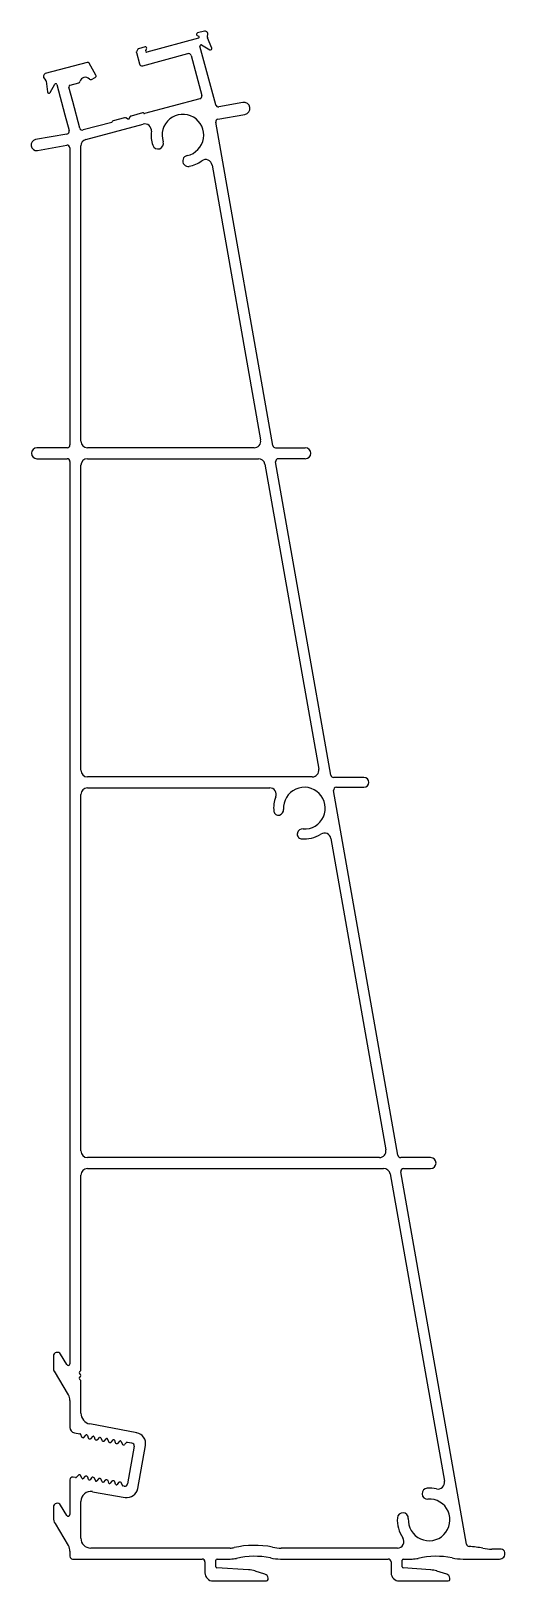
# Model space of a CAD drawing. Extents: x 1533 to 1619, y 1847 to 2129.
import ezdxf

# ---------------------------------------------------------------- set-up
doc = ezdxf.new("R2010")
doc.units = 0
doc.layers.get('0').update_dxf_attribs({"linetype": 'CONTINUOUS'})

msp = doc.modelspace()

# ---------------------------------------------------------------- linework, layer by layer
for p, q in [((1563.66, 2127.84), (1554.29, 2125.32)), ((1563.43, 2128.37), (1563.71, 2128.2)), ((1564.75, 2129.16), (1563.49, 2128.82)), ((1565.22, 2128.99), (1564.97, 2129.13)), ((1565.31, 2128.04), (1565.37, 2128.71)), ((1566.08, 2126.07), (1565.34, 2127.9)), ((1552.35, 2125.24), (1552.9, 2123.19)), ((1552.64, 2125.86), (1552.37, 2125.39)), ((1553.95, 2126.27), (1552.76, 2125.95)), ((1553.51, 2122.84), (1561.72, 2125.04)), ((1554.07, 2125.62), (1554.23, 2125.9)), ((1562.33, 2124.68), (1564.27, 2117.44)), ((1566.8, 2115.73), (1563.94, 2126.42)), ((1564.23, 2126.62), (1565.72, 2125.76)), ((1543.41, 2123.44), (1535.77, 2121.4)), ((1545, 2121.13), (1543.75, 2123.3)), ((1535.59, 2121.26), (1535.45, 2121.01)), ((1535.46, 2120.69), (1535.84, 2120.14)), ((1535.9, 2120.01), (1536.17, 2118.06)), ((1536.63, 2117.97), (1537.49, 2119.45)), ((1537.85, 2119.43), (1539.34, 2113.86)), ((1540.27, 2119.29), (1541.86, 2119.72)), ((1544.16, 2120.33), (1544.88, 2120.72)), ((1540.76, 2116.32), (1540.06, 2118.92)), ((1542.05, 2111.48), (1540.76, 2116.32)), ((1563.92, 2116.82), (1553.84, 2114.12)), ((1539.34, 2113.86), (1540.11, 2111.01)), ((1550.22, 2113.36), (1548.11, 2112.8)), ((1551.23, 2113.56), (1550.93, 2113.03)), ((1553.48, 2114.24), (1551.38, 2113.67)), ((1567.22, 2113.11), (1572.14, 2113.97)), ((1571.76, 2116.14), (1567.37, 2115.37)), ((1547.86, 2112.52), (1542.67, 2111.13)), ((1543.14, 2109.39), (1553.58, 2112.19)), ((1550.93, 2113.03), (1550.41, 2113.34)), ((1577.2, 2053.63), (1566.81, 2112.53)), ((1539.71, 2110.39), (1533.99, 2109.38)), ((1534.34, 2107.41), (1539.66, 2108.35)), ((1540.25, 2107.86), (1540.25, 2053.71)), ((1542.25, 2054.41), (1542.25, 2108.23)), ((1566.15, 2104.74), (1574.99, 2054.62)), ((1539.75, 2053.21), (1534.25, 2053.21)), ((1534.25, 2051.21), (1539.75, 2051.21)), ((1573.81, 2053.21), (1543.45, 2053.21)), ((1543.45, 2051.21), (1574.58, 2051.21)), ((1577.69, 2053.21), (1583.13, 2053.21)), ((1583.13, 2051.21), (1578.22, 2051.21)), ((1540.25, 2050.71), (1540.25, 1886.23)), ((1542.25, 1994.41), (1542.25, 2050.01)), ((1575.76, 2050.22), (1585.57, 1994.62)), ((1587.79, 1993.53), (1577.72, 2050.63)), ((1584.39, 1993.21), (1543.45, 1993.21)), ((1593.81, 1993.11), (1588.28, 1993.11)), ((1542.25, 1925.02), (1542.25, 1990.01)), ((1543.45, 1991.21), (1576.64, 1991.21)), ((1600.01, 1924.23), (1588.29, 1990.73)), ((1588.78, 1991.31), (1593.81, 1991.31)), ((1578.4, 1986.24), (1578.44, 1986.25)), ((1581.7, 1982.99), (1581.69, 1982.95)), ((1587.8, 1981.99), (1597.8, 1925.23)), ((1596.62, 1923.82), (1543.45, 1923.82)), ((1543.45, 1921.82), (1597.4, 1921.82)), ((1605.95, 1923.82), (1600.5, 1923.82)), ((1612.51, 1853.33), (1600.54, 1921.23)), ((1601.03, 1921.82), (1605.95, 1921.82)), ((1542.25, 1885.12), (1542.25, 1920.62)), ((1598.58, 1920.83), (1608.46, 1864.81)), ((1537.25, 1887.62), (1537.25, 1885.37)), ((1539.69, 1886.08), (1538.55, 1887.98)), ((1537.39, 1884.86), (1539.96, 1880.58)), ((1542.02, 1884.79), (1542.18, 1884.94)), ((1542.18, 1884.28), (1542.02, 1884.43)), ((1542.02, 1883.77), (1542.18, 1883.92)), ((1542.18, 1883.26), (1542.02, 1883.41)), ((1542.25, 1877.23), (1542.25, 1883.08)), ((1540.25, 1879.55), (1540.25, 1874.64)), ((1541.08, 1873.65), (1542.08, 1873.47)), ((1542.2, 1873.38), (1542.35, 1872.94)), ((1542.87, 1872.85), (1543.17, 1873.21)), ((1552.41, 1873.67), (1543.88, 1875.26)), ((1542.55, 1872.78), (1542.64, 1872.77)), ((1543.43, 1873.16), (1543.59, 1872.73)), ((1543.78, 1872.57), (1543.87, 1872.55)), ((1544.11, 1872.63), (1544.4, 1872.99)), ((1544.66, 1872.94), (1544.82, 1872.51)), ((1545.01, 1872.35), (1545.1, 1872.33)), ((1545.34, 1872.42), (1545.63, 1872.77)), ((1545.89, 1872.73), (1546.05, 1872.29)), ((1546.24, 1872.13), (1546.33, 1872.12)), ((1546.57, 1872.2), (1546.86, 1872.55)), ((1547.12, 1872.51), (1547.28, 1872.08)), ((1547.47, 1871.91), (1547.56, 1871.9)), ((1547.8, 1871.98), (1548.1, 1872.34)), ((1548.35, 1872.29), (1548.51, 1871.86)), ((1548.7, 1871.7), (1548.79, 1871.68)), ((1549.03, 1871.77), (1549.33, 1872.12)), ((1549.58, 1872.08), (1549.74, 1871.64)), ((1549.93, 1871.48), (1550.03, 1871.46)), ((1550.26, 1871.55), (1550.56, 1871.9)), ((1550.7, 1871.95), (1551.55, 1871.8)), ((1551.95, 1871.22), (1550.74, 1864.33)), ((1552.62, 1863.49), (1554.01, 1871.36)), ((1540.25, 1865.08), (1540.25, 1858.73)), ((1541.28, 1865.49), (1540.84, 1865.57)), ((1541.75, 1865.89), (1541.47, 1865.56)), ((1542.07, 1865.96), (1541.98, 1865.98)), ((1542.42, 1865.37), (1542.27, 1865.8)), ((1542.98, 1865.68), (1542.68, 1865.32)), ((1543.31, 1865.74), (1543.21, 1865.76)), ((1543.65, 1865.15), (1543.5, 1865.58)), ((1544.21, 1865.46), (1543.91, 1865.1)), ((1544.54, 1865.53), (1544.44, 1865.54)), ((1544.89, 1864.93), (1544.73, 1865.37)), ((1545.44, 1865.24), (1545.14, 1864.89)), ((1545.77, 1865.31), (1545.67, 1865.33)), ((1546.12, 1864.72), (1545.96, 1865.15)), ((1546.67, 1865.02), (1546.37, 1864.67)), ((1547, 1865.09), (1546.9, 1865.11)), ((1547.35, 1864.5), (1547.19, 1864.93)), ((1547.9, 1864.81), (1547.6, 1864.45)), ((1548.23, 1864.88), (1548.14, 1864.89)), ((1544.36, 1862.92), (1550.3, 1861.87)), ((1548.58, 1864.28), (1548.42, 1864.72)), ((1549.13, 1864.59), (1548.83, 1864.24)), ((1549.46, 1864.66), (1549.37, 1864.68)), ((1549.81, 1864.06), (1549.65, 1864.5)), ((1550.16, 1863.93), (1549.92, 1863.97)), ((1537.25, 1860.12), (1537.25, 1858.15)), ((1539.69, 1858.58), (1538.55, 1860.48)), ((1542.25, 1854.44), (1542.25, 1861.15)), ((1537.54, 1857.12), (1539.96, 1853.08)), ((1540.25, 1852.05), (1540.25, 1851.14)), ((1540.75, 1850.64), (1564.35, 1850.64)), ((1569.47, 1852.64), (1544.05, 1852.64)), ((1567.05, 1850.64), (1569.47, 1850.64)), ((1578.61, 1850.64), (1598.25, 1850.64)), ((1599.9, 1852.64), (1578.76, 1852.64)), ((1600.95, 1850.64), (1602.57, 1850.64)), ((1611.87, 1850.64), (1618.5, 1850.64)), ((1618.78, 1852.44), (1617.12, 1852.44)), ((1619.48, 1851.81), (1619.47, 1851.86)), ((1564.85, 1850.14), (1564.85, 1848.14)), ((1566.85, 1849.23), (1566.85, 1850.44)), ((1572.81, 1848.67), (1567.04, 1849.03)), ((1575.78, 1847.91), (1573.97, 1848.46)), ((1598.75, 1850.14), (1598.75, 1848.14)), ((1600.75, 1849.23), (1600.75, 1850.44)), ((1605.96, 1848.67), (1600.94, 1849.03)), ((1608.88, 1847.91), (1607.07, 1848.46)), ((1566.35, 1846.64), (1576.05, 1846.64)), ((1576.35, 1846.94), (1576.35, 1847.14)), ((1600.25, 1846.64), (1609.15, 1846.64)), ((1609.45, 1846.94), (1609.45, 1847.14))]:
    msp.add_line(p, q)
for centre, radius, start, end in [((1563.55, 2128.58), 0.25, 105, 240), ((1563.61, 2128.03), 0.2, 285, 60), ((1564.82, 2128.87), 0.3, 60, 105), ((1565.07, 2128.73), 0.3, 355.3153, 60), ((1565.61, 2128.03), 0.3, 177.7862, 204.3681), ((1552.54, 2125.29), 0.2, 150, 195), ((1552.81, 2125.76), 0.2, 104.9764, 150), ((1554.01, 2126.03), 0.25, 330, 105), ((1554.24, 2125.52), 0.2, 150, 285), ((1561.85, 2124.55), 0.5, 15, 105), ((1564.13, 2126.45), 0.2, 60, 187.2376), ((1565.85, 2125.98), 0.25, 240, 22), ((1543.49, 2123.15), 0.3, 30, 105), ((1553.38, 2123.32), 0.5, 195, 285), ((1535.71, 2120.86), 0.3, 149.9551, 214.6847), ((1535.85, 2121.11), 0.3, 105, 149.9551), ((1535.6, 2119.97), 0.3, 8, 34.6847), ((1537.67, 2119.35), 0.2, 22.0666, 150), ((1540.35, 2119), 0.3, 105, 194.9964), ((1541.79, 2120.01), 0.3, 285, 347.5136), ((1543.06, 2119.73), 1, 42.1051, 167.5136), ((1544.02, 2120.6), 0.3, 222.1051, 298), ((1544.74, 2120.98), 0.3, 298, 30), ((1536.42, 2118.09), 0.25, 188, 330), ((1563.79, 2117.31), 0.5, 285, 15), ((1550.28, 2113.12), 0.25, 59.9959, 105), ((1551.45, 2113.43), 0.25, 105, 149.9959), ((1553.55, 2113.99), 0.25, 40.377, 105), ((1553.81, 2114.22), 0.1, 220.377, 285), ((1560.84, 2110.19), 3.8, 281.4553, 198.5447), ((1567.28, 2115.86), 0.5, 195, 280), ((1571.95, 2115.06), 1.1, 280, 100), ((1539.63, 2110.88), 0.5, 280, 14.9904), ((1542.54, 2111.61), 0.5, 195, 285), ((1547.83, 2112.62), 0.1, 285, 349.623), ((1548.17, 2112.55), 0.25, 105, 169.623), ((1553.9, 2111.03), 1.2, 353.0665, 105), ((1560.84, 2110.19), 5.8, 173.0665, 198.5447), ((1567.3, 2112.61), 0.5, 100, 190), ((1534.17, 2108.39), 1, 100, 280), ((1539.75, 2107.86), 0.5, 0, 100), ((1543.45, 2108.23), 1.2, 105, 180), ((1556.29, 2108.66), 1, 198.5447, 18.5447), ((1561.8, 2105.48), 1, 101.4553, 281.4553), ((1560.84, 2110.19), 5.8, 281.4553, 306.1117), ((1564.97, 2104.53), 1.2, 10, 126.1117), ((1543.45, 2054.41), 1.2, 180, 270), ((1573.81, 2054.41), 1.2, 270, 10), ((1534.25, 2052.21), 1, 90, 270), ((1539.75, 2053.71), 0.5, 270, 0), ((1539.75, 2050.71), 0.5, 0, 90), ((1543.45, 2050.01), 1.2, 90, 180), ((1574.58, 2050.01), 1.2, 10, 90), ((1577.69, 2053.71), 0.5, 190, 270), ((1578.22, 2050.71), 0.5, 90, 190), ((1583.13, 2052.21), 1, 270, 90), ((1543.45, 1994.41), 1.2, 180, 270), ((1584.39, 1994.41), 1.2, 270, 10), ((1588.28, 1993.61), 0.5, 190, 270), ((1593.81, 1992.21), 0.9, 270, 90), ((1543.45, 1990.01), 1.2, 90, 180), ((1576.64, 1990.01), 1.2, 338.4294, 90), ((1582.96, 1987.51), 5.6, 158.4294, 185.9753), ((1582.96, 1987.51), 3.8, 266.4553, 183.5447), ((1588.78, 1990.81), 0.5, 90, 190), ((1578.19, 1987.01), 0.8, 185.9753, 285.5694), ((1578.17, 1987.22), 1, 285.5694, 3.5447), ((1582.67, 1982.72), 1, 86.4553, 164.4306), ((1582.46, 1982.74), 0.8, 164.4306, 264.0247), ((1582.96, 1987.51), 5.6, 264.0247, 302.4795), ((1586.61, 1981.78), 1.2, 10, 122.4795), ((1543.45, 1925.02), 1.2, 180, 270), ((1596.62, 1925.02), 1.2, 270, 10), ((1600.5, 1924.32), 0.5, 190, 270), ((1543.45, 1920.62), 1.2, 90, 180), ((1597.4, 1920.62), 1.2, 10, 90), ((1601.03, 1921.32), 0.5, 90, 190), ((1605.95, 1922.82), 1, 270, 90), ((1537.95, 1887.62), 0.7, 31.0239, 180), ((1538.25, 1885.37), 1, 180, 211.0239), ((1539.95, 1886.23), 0.3, 211.0239, 0), ((1542.2, 1884.61), 0.25, 135, 225), ((1542, 1885.12), 0.25, 315, 360), ((1542.2, 1883.59), 0.25, 135, 225), ((1542, 1884.1), 0.25, 315, 45), ((1542, 1883.08), 0.25, 0, 45), ((1538.25, 1879.55), 2, 0, 31.0239), ((1544.25, 1877.23), 2, 180, 259.4255), ((1541.25, 1874.64), 1, 180, 260), ((1542.06, 1873.33), 0.15, 20, 80), ((1543.29, 1873.11), 0.15, 20, 140), ((1552.04, 1871.7), 2, 350, 79.4255), ((1542.59, 1873.03), 0.25, 200, 260), ((1542.68, 1873.01), 0.25, 260, 320), ((1543.82, 1872.81), 0.25, 200, 260), ((1543.91, 1872.8), 0.25, 260, 320), ((1544.52, 1872.89), 0.15, 20, 140), ((1545.05, 1872.59), 0.25, 200, 260), ((1545.15, 1872.58), 0.25, 260, 320), ((1545.75, 1872.68), 0.15, 20, 140), ((1546.28, 1872.38), 0.25, 200, 260), ((1546.38, 1872.36), 0.25, 260, 320), ((1546.98, 1872.46), 0.15, 20, 140), ((1547.51, 1872.16), 0.25, 200, 260), ((1547.61, 1872.14), 0.25, 260, 320), ((1548.21, 1872.24), 0.15, 20, 140), ((1548.74, 1871.94), 0.25, 200, 260), ((1548.84, 1871.93), 0.25, 260, 320), ((1549.44, 1872.02), 0.15, 20, 140), ((1549.98, 1871.73), 0.25, 200, 260), ((1550.07, 1871.71), 0.25, 260, 320), ((1550.67, 1871.81), 0.15, 79.4255, 140), ((1551.46, 1871.3), 0.5, 350, 79.4255), ((1540.75, 1865.08), 0.5, 80, 180), ((1541.31, 1865.69), 0.2, 260, 320), ((1541.94, 1865.73), 0.25, 80, 140), ((1542.03, 1865.71), 0.25, 20, 80), ((1542.56, 1865.42), 0.15, 200, 320), ((1543.17, 1865.51), 0.25, 80, 140), ((1543.26, 1865.5), 0.25, 20, 80), ((1543.8, 1865.2), 0.15, 200, 320), ((1544.4, 1865.3), 0.25, 80, 140), ((1544.49, 1865.28), 0.25, 20, 80), ((1545.03, 1864.98), 0.15, 200, 320), ((1545.63, 1865.08), 0.25, 80, 140), ((1545.72, 1865.06), 0.25, 20, 80), ((1546.86, 1864.86), 0.25, 80, 140), ((1546.96, 1864.85), 0.25, 20, 80), ((1548.09, 1864.65), 0.25, 80, 140), ((1548.19, 1864.63), 0.25, 20, 80), ((1607.28, 1864.6), 1.2, 256.8328, 10), ((1544.05, 1861.15), 1.8, 80, 180), ((1546.26, 1864.77), 0.15, 200, 320), ((1547.49, 1864.55), 0.15, 200, 320), ((1548.72, 1864.33), 0.15, 200, 320), ((1549.32, 1864.43), 0.25, 80, 140), ((1549.42, 1864.41), 0.25, 20, 80), ((1549.95, 1864.12), 0.15, 200, 260), ((1550.25, 1864.42), 0.5, 260, 350), ((1550.65, 1863.84), 2, 260, 350), ((1605.39, 1862.57), 1, 93.5447, 273.5447), ((1605.68, 1857.78), 5.8, 76.8328, 93.5447), ((1537.95, 1860.12), 0.7, 31.0239, 180), ((1600.89, 1858.08), 1, 356.4553, 176.4553), ((1605.68, 1857.78), 3.8, 176.4553, 93.5447), ((1539.25, 1858.15), 2, 180, 211.0239), ((1539.95, 1858.73), 0.3, 211.0239, 360), ((1605.68, 1857.78), 5.8, 176.4553, 214.2696), ((1544.05, 1854.44), 1.8, 180, 270), ((1599.9, 1853.84), 1.2, 270, 34.2696), ((1538.25, 1852.05), 2, 0, 31.0239), ((1540.75, 1851.14), 0.5, 180, 270), ((1564.35, 1850.14), 0.5, 0, 90), ((1567.05, 1850.44), 0.2, 90, 180), ((1569.47, 1855.64), 3, 270, 283.0196), ((1569.47, 1855.64), 5, 270, 283.0196), ((1573.85, 1836.69), 16.45, 78.4075, 103.0196), ((1573.85, 1836.69), 14.45, 78.3928, 103.0196), ((1578.77, 1860.64), 10, 258.3928, 269.0909), ((1578.76, 1860.64), 8, 258.4075, 270), ((1598.25, 1850.14), 0.5, 0, 90), ((1600.95, 1850.44), 0.2, 90, 180), ((1602.57, 1855.64), 5, 270, 283.0196), ((1606.95, 1836.69), 14.45, 78.3928, 103.0196), ((1611.87, 1860.64), 10, 258.3928, 270), ((1613, 1853.42), 0.5, 190, 267.2594), ((1612.2, 1836.69), 16.25, 78.3928, 87.2594), ((1617.12, 1860.64), 8.2, 258.3928, 270), ((1618.5, 1851.64), 1, 270, 10), ((1618.78, 1851.74), 0.7, 10, 90), ((1566.35, 1848.14), 1.5, 180, 270), ((1567.05, 1849.23), 0.2, 180, 266.4808), ((1572.51, 1843.68), 5, 73, 86.4808), ((1575.55, 1847.14), 0.8, 0, 73), ((1600.25, 1848.14), 1.5, 180, 270), ((1600.95, 1849.23), 0.2, 180, 265.9197), ((1605.61, 1843.68), 5, 73, 85.9197), ((1608.65, 1847.14), 0.8, 0, 73), ((1576.05, 1846.94), 0.3, 270, 360), ((1609.15, 1846.94), 0.3, 270, 0)]:
    msp.add_arc(centre, radius, start, end)

doc.saveas('drawing.dxf')
